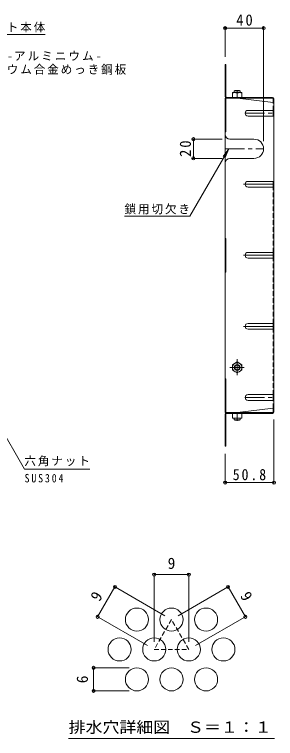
# Model space of a CAD drawing. Units: millimetres at full size, sheet at 1:4, with parts at other scales. Extents: x -1070 to 1072, y -788 to 743.
# Drawn here: x 528 to 799, y -25 to 730 of the extents above; entities that cross this region are included whole.
import ezdxf
from ezdxf.enums import TextEntityAlignment as Align

# ---------------------------------------------------------------- set-up
doc = ezdxf.new("R2010")
doc.units = ezdxf.units.MM
doc.header["$LTSCALE"] = 4
doc.header["$PDMODE"] = 32
doc.header["$PDSIZE"] = 3.2
for name, pattern in [('CHAIN1', [8, 5, -1, 1, -1]), ('CHAIN2', [12, 9, -1, 1, -1]), ('DASHED1', [1.8, 1.2, -0.6])]:
    doc.linetypes.add(name, pattern=pattern)
for name, color, linetype, lineweight in [('4-0', 2, 'Continuous', 9), ('4-1', 3, 'Continuous', 9), ('4-4', 7, 'Continuous', 9), ('4-5', 7, 'Continuous', 9), ('4-7', 6, 'Continuous', 5), ('4-9', 2, 'Continuous', 9), ('4-D', 2, 'CHAIN1', 9), ('F-4_F-4ﾚｲﾔ', 7, 'Continuous', 9), ('F-5_F-5ﾚｲﾔ', 2, 'Continuous', 9), ('F-6_F-6ﾚｲﾔ', 2, 'Continuous', 9)]:
    doc.layers.add(name, color=color, linetype=linetype, lineweight=lineweight)
doc.styles.add('ＭＳ ゴシック', font='')
doc.styles.get('ＭＳ ゴシック').set_extended_font_data('MS Gothic')

msp = doc.modelspace()

# ---------------------------------------------------------------- linework, layer by layer
at = {"layer": '4-0', "linetype": 'CHAIN1'}
for p, q in [((767.6, 626.703), (797.6, 626.703)), ((746.8, 589.681), (786.8, 589.681)), ((767.6, 330.523), (797.6, 330.523))]:
    msp.add_line(p, q, dxfattribs=at)
at = {"layer": '4-0'}
for p, q in [((770.6, 629.703), (796.8, 629.703)), ((796.8, 629.703), (797.6, 629.703)), ((770.6, 623.703), (796.8, 623.703)), ((796.8, 623.703), (797.6, 623.703)), ((751.8, 599.681), (776.8, 599.681)), ((751.8, 579.681), (776.8, 579.681)), ((770.6, 555.657), (796.8, 555.657)), ((796.8, 555.657), (797.6, 555.657)), ((770.6, 549.657), (796.8, 549.657)), ((796.8, 549.657), (797.6, 549.657)), ((770.6, 481.657), (796.8, 481.657)), ((770.6, 475.657), (796.8, 475.657)), ((796.8, 481.657), (797.6, 481.657)), ((796.8, 475.657), (797.6, 475.657)), ((770.6, 407.657), (796.8, 407.657)), ((796.8, 407.657), (797.6, 407.657)), ((770.6, 401.657), (796.8, 401.657)), ((796.8, 401.657), (797.6, 401.657)), ((770.6, 333.523), (796.8, 333.523)), ((796.8, 333.523), (797.6, 333.523)), ((770.6, 327.523), (796.8, 327.523)), ((796.8, 327.523), (797.6, 327.523))]:
    msp.add_line(p, q, dxfattribs=at)
for centre, radius, start, end in [((770.6, 626.703), 3, 90, 270), ((751.8, 604.681), 5, 180, 270), ((776.8, 589.681), 10, 270, 90), ((751.8, 574.681), 5, 90, 180), ((770.6, 552.657), 3, 90, 270), ((770.6, 478.657), 3, 90, 270), ((770.6, 404.657), 3, 90, 270), ((770.6, 330.523), 3, 90, 270)]:
    msp.add_arc(centre, radius, start, end, dxfattribs=at)
at = {"layer": '4-1'}
for p, q in [((756.3, 649.912), (756.8, 650.412)), ((762.3, 649.912), (756.3, 649.912)), ((756.3, 648.212), (756.3, 649.912)), ((761.8, 650.412), (756.8, 650.412)), ((762.3, 649.912), (761.8, 650.412)), ((762.3, 648.212), (762.3, 649.912)), ((756.3, 309.012), (756.3, 307.312)), ((762.3, 307.312), (756.3, 307.312)), ((756.3, 307.312), (756.8, 306.812)), ((761.8, 306.812), (756.8, 306.812)), ((762.3, 307.312), (761.8, 306.812)), ((762.3, 309.012), (762.3, 307.312))]:
    msp.add_line(p, q, dxfattribs=at)
at = {"layer": '4-4'}
for p, q in [((746.8, 716.615), (746.8, 685.415)), ((746.8, 715.415), (786.8, 715.415)), ((786.8, 716.615), (786.8, 597.681)), ((712.6, 599.681), (743.8, 599.681)), ((713.8, 599.681), (713.8, 579.681)), ((712.6, 579.681), (743.8, 579.681)), ((797.6, 240.608), (797.6, 307.608)), ((746.8, 240.608), (746.8, 271.808)), ((746.8, 241.808), (797.6, 241.808))]:
    msp.add_line(p, q, dxfattribs=at)
for p in [(746.8, 715.415), (786.8, 715.415), (713.8, 599.681), (713.8, 579.681), (746.8, 241.808), (797.6, 241.808)]:
    msp.add_point(p, dxfattribs=at)
at = {"layer": '4-5'}
for p, q in [((559.433, 708.888), (463.433, 708.888)), ((750.8, 589.681), (744.712, 581.747)), ((710.17, 519.308), (642.17, 519.308)), ((480.329, 356.058), (538.146, 255.915)), ((605.93, 255.915), (538.146, 255.915))]:
    msp.add_line(p, q, dxfattribs=at)
msp.add_lwpolyline([(710.17, 519.308), (750.8, 589.681), (746.973, 580.442)], dxfattribs=at)
at = {"layer": '4-7', "color": 2, "lineweight": 9}
for p, q in [((747.6, 643.882), (747.6, 677.415)), ((746.8, 652.415), (747.6, 652.415)), ((746.8, 642.415), (747.6, 642.415)), ((746.8, 642.415), (746.8, 478.613)), ((747.6, 642.415), (748.4, 642.415)), ((747.6, 642.415), (747.6, 607.411)), ((748.267, 643.215), (796, 643.215)), ((748.4, 642.415), (796.133, 642.415)), ((759.8, 642.412), (796.8, 637.8)), ((796.8, 641.749), (796.8, 637.8)), ((797.6, 641.615), (797.6, 552.658)), ((796.8, 623.703), (796.8, 629.703)), ((746.8, 607.411), (747.6, 607.411)), ((796.8, 549.657), (796.8, 555.657)), ((797.6, 315.608), (797.6, 552.658)), ((746.8, 496.116), (747.6, 496.116)), ((746.8, 478.613), (746.8, 314.808)), ((796.8, 475.657), (796.8, 481.657)), ((796.8, 401.657), (796.8, 407.657)), ((746.8, 349.813), (747.6, 349.813)), ((747.6, 314.808), (747.6, 349.813)), ((796.8, 327.523), (796.8, 333.523)), ((759.8, 314.812), (796.8, 319.424)), ((796.8, 315.475), (796.8, 319.424)), ((746.8, 314.808), (747.6, 314.808)), ((747.6, 314.808), (748.4, 314.808)), ((747.6, 313.342), (747.6, 279.808)), ((748.267, 314.008), (796, 314.008)), ((748.4, 314.808), (796.133, 314.808)), ((746.8, 304.808), (747.6, 304.808))]:
    msp.add_line(p, q, dxfattribs=at)
at = {"layer": '4-7', "color": 2, "linetype": 'DASHED1', "lineweight": 9}
for p, q in [((796.8, 629.703), (796.8, 637.8)), ((796.8, 481.657), (796.8, 549.657)), ((796.8, 407.657), (796.8, 475.657)), ((796.8, 333.523), (796.8, 401.657)), ((796.8, 319.424), (796.8, 327.523))]:
    msp.add_line(p, q, dxfattribs=at)
at = {"layer": '4-7', "color": 2, "linetype": 'CHAIN2', "lineweight": 9}
for p, q in [((765.912, 552.658), (797.6, 552.658)), ((765.912, 478.658), (797.6, 478.658)), ((765.912, 404.658), (797.6, 404.658))]:
    msp.add_line(p, q, dxfattribs=at)
at = {"layer": '4-7', "color": 2, "lineweight": 9}
for points in [[(746.8, 644.015), (746.8, 677.415), (747.6, 677.415)], [(746.8, 461.115), (747.6, 461.115), (747.6, 496.116)], [(746.8, 313.208), (746.8, 279.808), (747.6, 279.808)]]:
    msp.add_lwpolyline(points, dxfattribs=at)
for centre, radius, start, end in [((748.4, 644.015), 1.6, 180, 270), ((748.267, 643.882), 0.667, 180, 270), ((796, 641.615), 1.6, 0, 90), ((796.133, 641.749), 0.667, 0, 90), ((796.8, 638.6), 0.8, 270, 0), ((796.8, 318.624), 0.8, 0, 90), ((748.4, 313.208), 1.6, 90, 180), ((748.267, 313.342), 0.667, 90, 180), ((796, 315.608), 1.6, 270, 0), ((796.133, 315.475), 0.667, 270, 0)]:
    msp.add_arc(centre, radius, start, end, dxfattribs=at)
at = {"layer": '4-9'}
for p, q in [((754.3, 643.212), (754.3, 648.212)), ((764.3, 648.212), (754.3, 648.212)), ((764.3, 643.212), (754.3, 643.212)), ((759.3, 643.212), (759.3, 647.779)), ((764.3, 643.212), (764.3, 648.212)), ((759.3, 367.558), (754.3, 364.672)), ((754.3, 364.672), (754.3, 358.945)), ((759.3, 356.058), (754.3, 358.945)), ((759.3, 356.058), (764.3, 358.945)), ((764.3, 314.012), (754.3, 314.012)), ((754.3, 314.012), (754.3, 309.012)), ((759.3, 314.012), (759.3, 309.445)), ((764.3, 314.012), (764.3, 309.012)), ((764.3, 309.012), (754.3, 309.012))]:
    msp.add_line(p, q, dxfattribs=at)
msp.add_lwpolyline([(759.3, 367.558), (764.3, 364.672), (764.3, 358.945)], dxfattribs=at)
for radius in [5, 3, 2.458]:
    msp.add_circle((759.3, 361.808), radius, dxfattribs=at)
for centre, start, end in [((756.8, 640.779), 70.34633, 109.65366), ((761.8, 640.779), 70.34633, 109.65366), ((756.8, 316.445), 250.34634, 289.65367), ((761.8, 316.445), 250.34634, 289.65367)]:
    msp.add_arc(centre, 7.433, start, end, dxfattribs=at)
at = {"layer": '4-D'}
for p, q in [((759.3, 650.898), (759.3, 647.837)), ((759.3, 370.337), (759.3, 353.829)), ((751.83, 361.808), (766.59, 361.808)), ((759.3, 306.325), (759.3, 309.387))]:
    msp.add_line(p, q, dxfattribs=at)
at = {"layer": 'F-4_F-4ﾚｲﾔ'}
for p, q in [((673, 147.19), (673, 75.99)), ((673, 145.99), (709, 145.99)), ((709, 147.19), (709, 75.99)), ((614.11, 101.99), (632.11, 133.167)), ((631.071, 133.767), (684.072, 103.167)), ((750.929, 133.767), (697.928, 103.167)), ((767.89, 101.99), (749.89, 133.167)), ((613.071, 102.59), (666.072, 71.99)), ((768.929, 102.59), (715.928, 71.99)), ((608.719, 48.813), (647, 48.813)), ((609.919, 24.813), (609.919, 48.813)), ((608.719, 24.813), (647, 24.813))]:
    msp.add_line(p, q, dxfattribs=at)
for p in [(673, 145.99), (709, 145.99), (632.11, 133.167), (749.89, 133.167), (614.11, 101.99), (767.89, 101.99), (609.919, 48.813), (609.919, 24.813)]:
    msp.add_point(p, dxfattribs=at)
at = {"layer": 'F-5_F-5ﾚｲﾔ', "color": 7}
msp.add_line((584, -24.801), (798, -24.801), dxfattribs=at)
at = {"layer": 'F-6_F-6ﾚｲﾔ', "linetype": 'DASHED1'}
msp.add_lwpolyline([(691, 99.167), (673, 67.99), (709, 67.99)], close=True, dxfattribs=at)
at = {"layer": 'F-6_F-6ﾚｲﾔ'}
for centre in [(655, 99.167), (691, 99.167), (727, 99.167), (637, 67.99), (673, 67.99), (709, 67.99), (745, 67.99), (655, 36.813), (691, 36.813), (727, 36.813)]:
    msp.add_circle(centre, 12, dxfattribs=at)

# ---------------------------------------------------------------- texts
at = {"layer": '4-4', "color": 2, "char_height": 11.73, "attachment_point": 7, "style": 'ＭＳ ゴシック'}
for s, insert in [('\\T1.27;\\W0.95;40', (758.3, 717.815)), ('\\T1.28;\\W0.9;50.8', (754.7, 244.208))]:
    msp.add_mtext(s, dxfattribs=dict(at, insert=insert))
at = {"layer": '4-4', "color": 2, "insert": (711.4, 581.181), "char_height": 11.73, "attachment_point": 7, "rotation": 90, "style": 'ＭＳ ゴシック'}
msp.add_mtext('\\T1.27;\\W0.95;20', dxfattribs=at)
at = {"layer": '4-5', "char_height": 8.798, "attachment_point": 7, "style": 'ＭＳ ゴシック'}
for s, insert in [('\\T1.17;バスケット本体', (463.433, 710.888)), ('\\T1.18;溶融亜鉛-アルミニウム-', (463.433, 680.888)), ('\\T1.17;マグネシウム合金めっき鋼板', (463.433, 666.888)), ('\\T1.17;鎖用切欠き', (642.17, 521.308)), ('\\T1.17;六角ナット', (537.93, 258.902)), ('\\T1.39;\\W0.85;SUS304', (538.146, 241.915))]:
    msp.add_mtext(s, dxfattribs=dict(at, insert=insert))
at = {"layer": 'F-4_F-4ﾚｲﾔ', "color": 2, "style": 'ＭＳ ゴシック'}
msp.add_text('9', height=11.73, dxfattribs=at).set_placement((687, 148.39), align=Align.BOTTOM_LEFT)
for s, rotation, p in [('9', 300, (758.968, 122.242)), ('9', 60, (619.032, 115.314)), ('6', 90, (607.519, 32.813))]:
    msp.add_text(s, height=11.73, rotation=rotation, dxfattribs=at).set_placement(p, align=Align.BOTTOM_LEFT)
at = {"layer": 'F-5_F-5ﾚｲﾔ', "style": 'ＭＳ ゴシック', "width": 1.1}
msp.add_text('排水穴詳細図\u3000Ｓ＝１：１', height=11.73, dxfattribs=at).set_placement((584, -22.343), align=Align.BOTTOM_LEFT)

doc.saveas('drawing.dxf')
